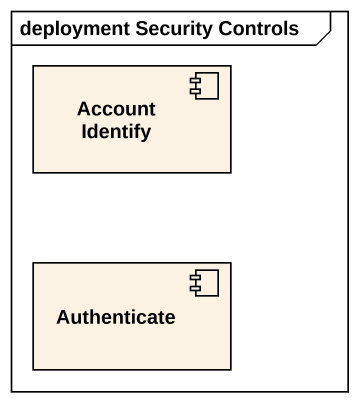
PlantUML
@startuml
mainframe deployment Security Controls
component "Account Identify" as Account_Identify
component Authenticate
@enduml
